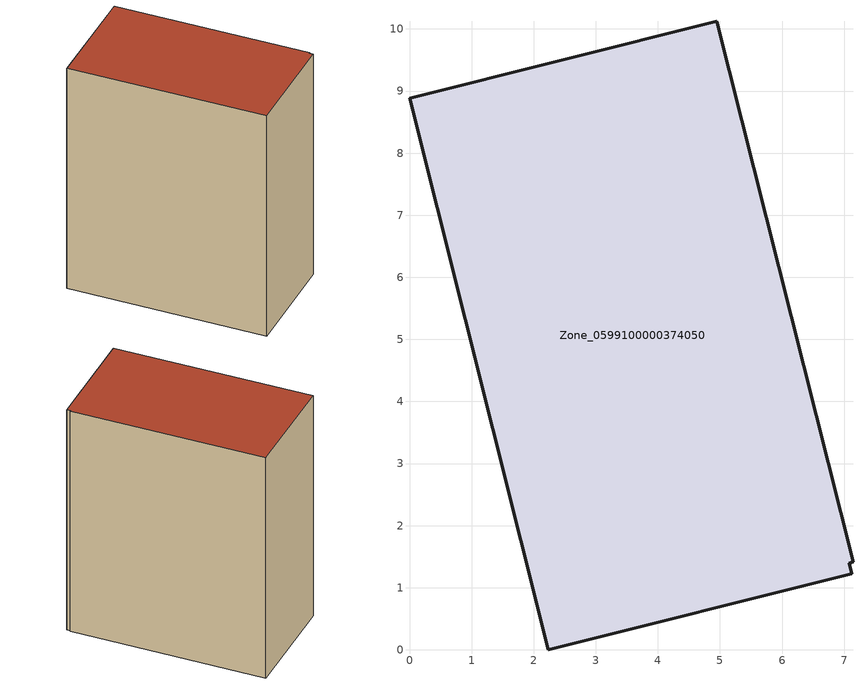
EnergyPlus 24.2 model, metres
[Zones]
Zone_0599100000374050
 floor ground (C_G): 7.14,1.42 7.08,1.4 7.12,1.23 2.23,0 0,8.88 4.95,10.12 z0
 wall outside (C_F): 7.14,1.42 4.95,10.12 0,8.88 2.23,0 7.12,1.23 7.08,1.4 7.14,1.42 z0:11.21
 roof outside (C_R): 7.08,1.4 7.14,1.42 4.95,10.12 0,8.88 2.23,0 7.12,1.23 z11.21
[BUILDING]
Pand.0599100000374050: North Axis=0; Terrain=City; Loads Convergence Tolerance Value=0.04; Temperature Convergence Tolerance Value=0.4; Solar Distribution=FullExterior; Maximum Number of Warmup Days=25; Minimum Number of Warmup Days=1
[Site:Location]
Rotterdam.The.Hague.AP_ZH_NLD Design_Conditions: Latitude=51.96; Longitude=4.45; Time Zone=1; Elevation=-4.5
[SITE:GROUNDTEMPERATURE:BUILDINGSURFACE]
18, 18, 18, 18, 18, 18, 18, 18, 18, 18, 18, 18
[MATERIAL] Thermal Absorptance=0.9; Solar Absorptance=0.7; Visible Absorptance=0.7
Name | Roughness | Thickness | Conductivity | Density | Specific Heat
G.TI.1992-2005 | MediumSmooth | 0.15 | 0.06 | 540 | 1210
F.TI.1992-2005 | Rough | 0.3 | 0.12 | 1920 | 840
R.TI.1992-2005 | MediumRough | 0.2 | 0.08 | 1500 | 1000
[CONSTRUCTION]
C_G: G.TI.1992-2005
C_F: F.TI.1992-2005
C_R: R.TI.1992-2005
[ZONE]
Zone_0599100000374050: Type=1; Multiplier=1; Ceiling Height=Autocalculate; Volume=Autocalculate; Floor Area=autocalculate; Part of Total Floor Area=Yes
[ZONEINFILTRATION:DESIGNFLOWRATE]
Infil_Zone_0599100000374050: Zone or ZoneList or Space or SpaceList=Zone_0599100000374050; Schedule=AlwaysOn; Design Flow Rate Calculation Method=Flow/Area; Flow Rate per Floor Area=0.0015; Constant Term Coefficient=1; Temperature Term Coefficient=0; Velocity Term Coefficient=0; Velocity Squared Term Coefficient=0
[HVACTEMPLATE:ZONE:IDEALLOADSAIRSYSTEM]
Zone_0599100000374050: Maximum Heating Supply Air Temperature=50; Minimum Cooling Supply Air Temperature=13; Maximum Heating Supply Air Humidity Ratio=0.0156; Minimum Cooling Supply Air Humidity Ratio=0.0077; Heating Limit=NoLimit; Cooling Limit=NoLimit; Dehumidification Control Type=ConstantSensibleHeatRatio; Cooling Sensible Heat Ratio=0.7; Dehumidification Setpoint=60; Humidification Control Type=None; Humidification Setpoint=30; Outdoor Air Method=None; Outdoor Air Flow Rate per Person=0.00944; Outdoor Air Flow Rate per Zone Floor Area=0; Outdoor Air Flow Rate per Zone=0; Demand Controlled Ventilation Type=None; Outdoor Air Economizer Type=NoEconomizer; Heat Recovery Type=None; Sensible Heat Recovery Effectiveness=0.7; Latent Heat Recovery Effectiveness=0.65
[ZONECONTROL:THERMOSTAT]
ThermostatControl_Zone_0599100000374050: Zone or ZoneList=Zone_0599100000374050; Control Type Schedule=DualSetpointControlType; Control 1=Thermostat_Zone_0599100000374050; Temperature Difference Between Cutout And Setpoint=0
[THERMOSTATSETPOINT:DUALSETPOINT]
Thermostat_Zone_0599100000374050: Heating Setpoint Temperature Schedule=HeatingSetpoint_Zone_0599100000374050; Cooling Setpoint Temperature Schedule=CoolingSetpoint_Zone_0599100000374050
[SCHEDULE:COMPACT]
HeatingSetpoint_Zone_0599100000374050: Through: 12/31, For: AllDays, Until: 24:00, 21
CoolingSetpoint_Zone_0599100000374050: Through: 12/31, For: AllDays, Until: 24:00, 24
DualSetpointControlType: Through: 12/31, For: AllDays, Until: 24:00, 4
AlwaysOn: Through: 12/31, For: AllDays, Until: 24:00, 1
